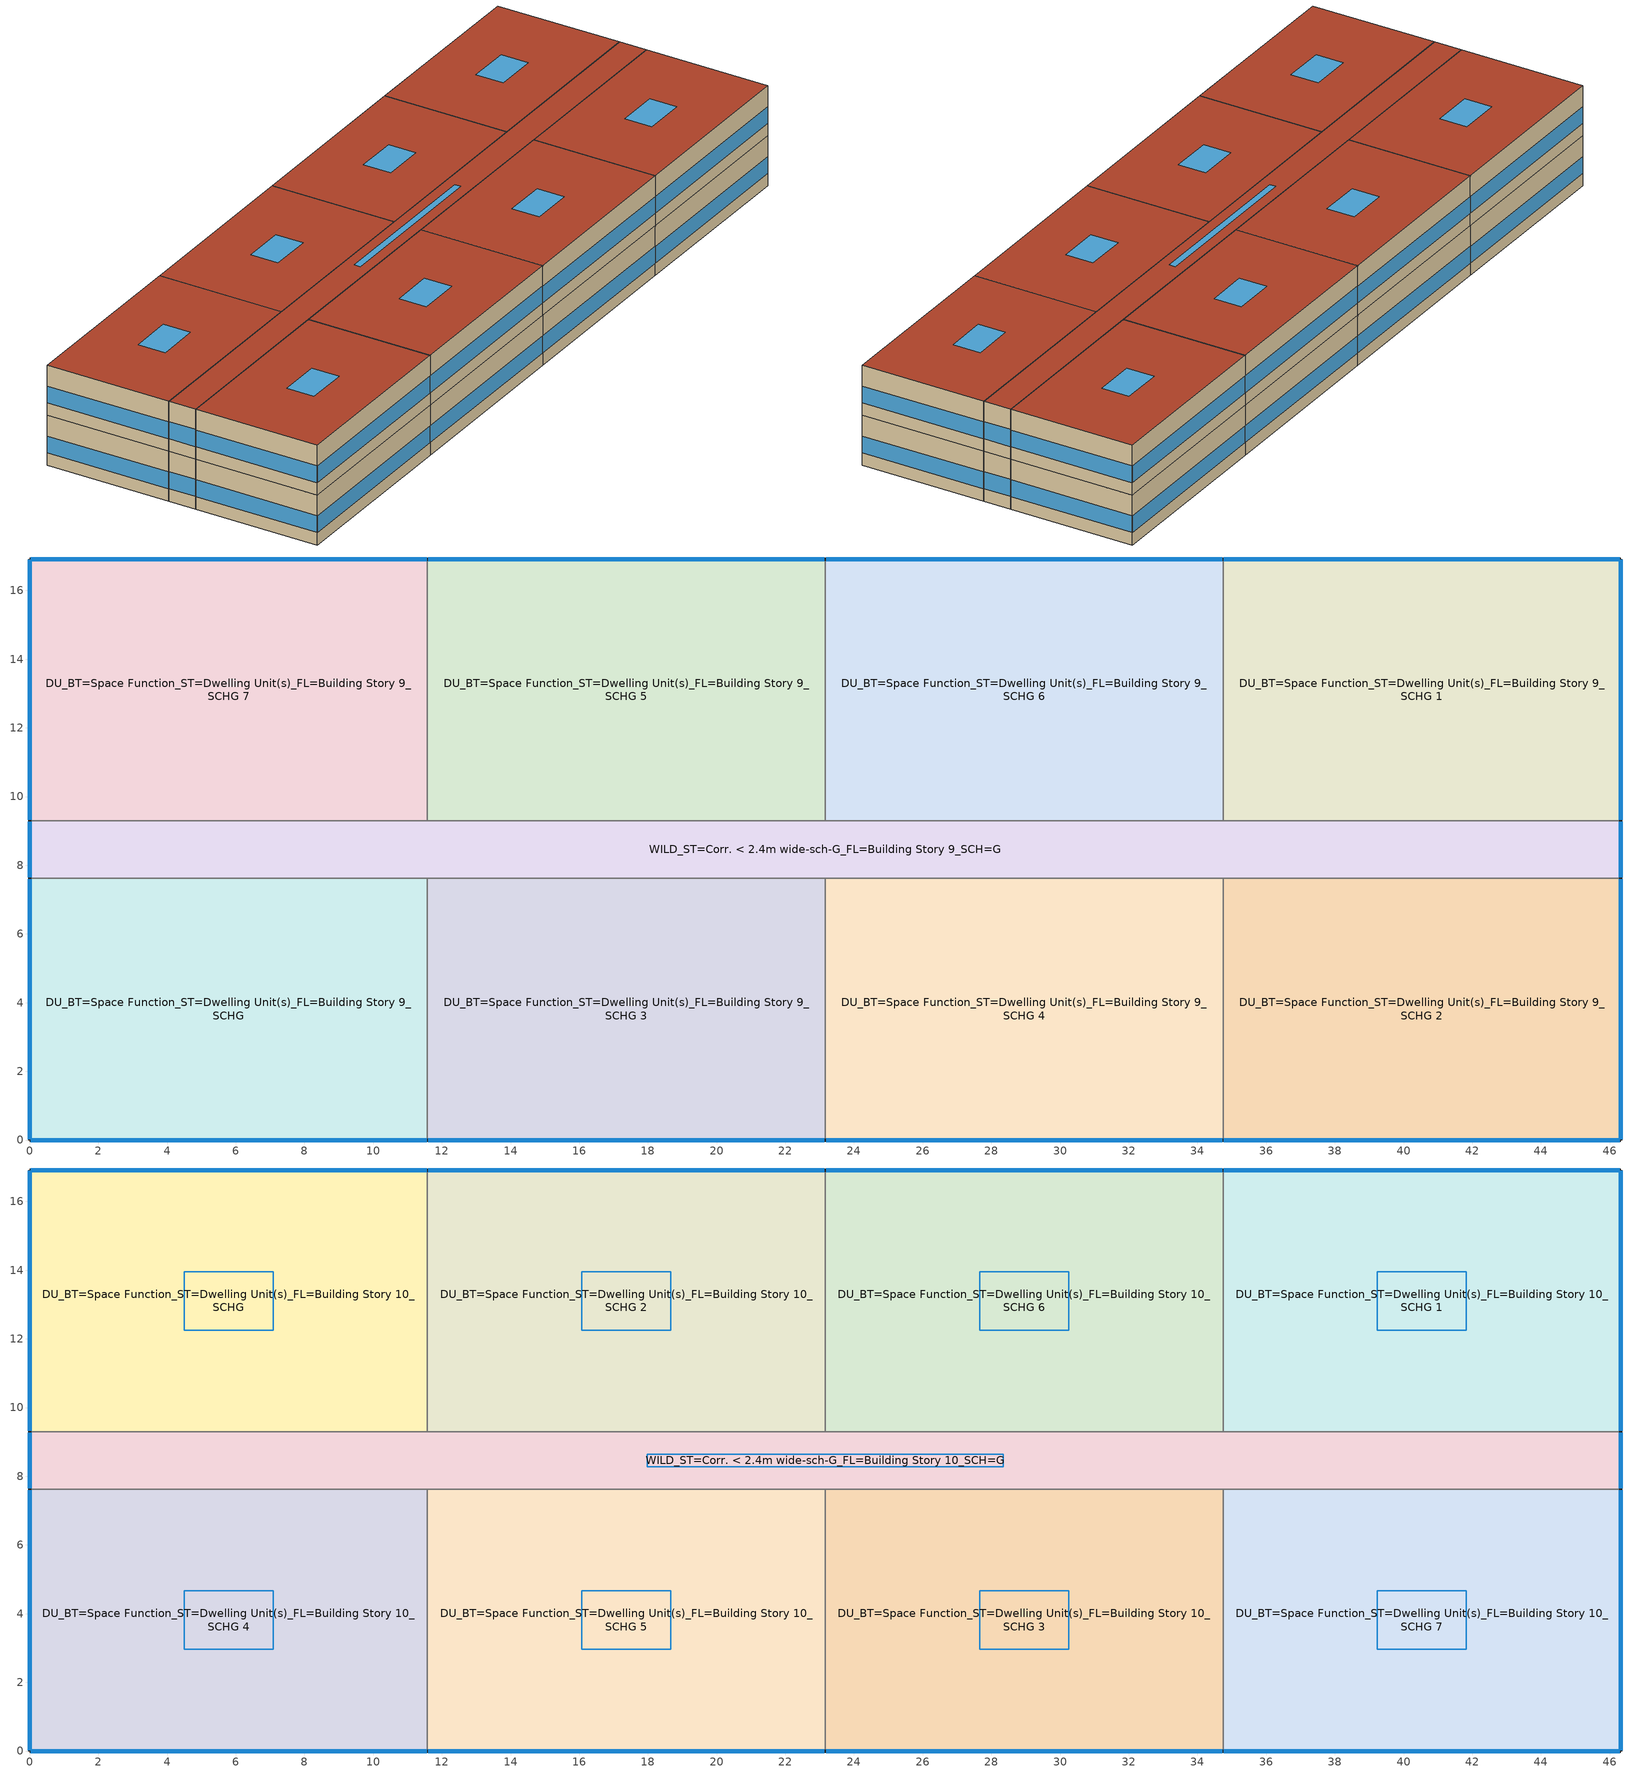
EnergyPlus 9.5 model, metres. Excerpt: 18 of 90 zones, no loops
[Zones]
DU_BT=Space Function_ST=Dwelling Unit(s)_FL=Building Story 9_SCHG
 floor to DU_BT=Space Function_ST=Dwelling Unit(s)_FL=Building Story 8_SCHG 4 (BTAP-Int-Floor): 11.58,7.62 11.58,0 0,0 0,7.62 z24.38
 wall outside (BTAP-Ext-Wall-Mass:U-0.21): 0,7.62 0,0 11.58,0 z24.38:27.43
 wall to DU_BT=Space Function_ST=Dwelling Unit(s)_FL=Building Story 9_SCHG 3 (BTAP-Int-Wall): 11.58,0 11.58,7.62 z24.38:27.43
 wall to WILD_ST=Corr. < 2.4m wide-sch-G_FL=Building Story 9_SCH=G (BTAP-Int-Wall): 11.58,7.62 0,7.62 z24.38:27.43
 window (BTAP-Ext-FixedWindow:U=0.220 SHGC=0.600): 0.03,0 11.56,0 z25.14:26.16; 0,7.59 0,0.03 z25.14:26.17
DU_BT=Space Function_ST=Dwelling Unit(s)_FL=Building Story 9_SCHG 1
 floor to DU_BT=Space Function_ST=Dwelling Unit(s)_FL=Building Story 8_SCHG 5 (BTAP-Int-Floor): 46.33,16.92 46.33,9.3 34.75,9.3 34.75,16.92 z24.38
 wall outside (BTAP-Ext-Wall-Mass:U-0.21): 46.33,9.3 46.33,16.92 34.75,16.92 z24.38:27.43
 wall to DU_BT=Space Function_ST=Dwelling Unit(s)_FL=Building Story 9_SCHG 6 (BTAP-Int-Wall): 34.75,16.92 34.75,9.3 z24.38:27.43
 wall to WILD_ST=Corr. < 2.4m wide-sch-G_FL=Building Story 9_SCH=G (BTAP-Int-Wall): 34.75,9.3 46.33,9.3 z24.38:27.43
 window (BTAP-Ext-FixedWindow:U=0.220 SHGC=0.600): 46.33,9.32 46.33,16.89 z25.14:26.17; 46.3,16.92 34.77,16.92 z25.14:26.16
DU_BT=Space Function_ST=Dwelling Unit(s)_FL=Building Story 9_SCHG 2
 floor to DU_BT=Space Function_ST=Dwelling Unit(s)_FL=Building Story 8_SCHG 1 (BTAP-Int-Floor): 46.33,7.62 46.33,0 34.75,0 34.75,7.62 z24.38
 wall outside (BTAP-Ext-Wall-Mass:U-0.21): 34.75,0 46.33,0 46.33,7.62 z24.38:27.43
 wall to DU_BT=Space Function_ST=Dwelling Unit(s)_FL=Building Story 9_SCHG 4 (BTAP-Int-Wall): 34.75,7.62 34.75,0 z24.38:27.43
 wall to WILD_ST=Corr. < 2.4m wide-sch-G_FL=Building Story 9_SCH=G (BTAP-Int-Wall): 46.33,7.62 34.75,7.62 z24.38:27.43
 window (BTAP-Ext-FixedWindow:U=0.220 SHGC=0.600): 46.33,0.03 46.33,7.59 z25.14:26.17; 34.77,0 46.3,0 z25.14:26.16
DU_BT=Space Function_ST=Dwelling Unit(s)_FL=Building Story 9_SCHG 3
 floor to DU_BT=Space Function_ST=Dwelling Unit(s)_FL=Building Story 8_SCHG 7 (BTAP-Int-Floor): 23.16,7.62 23.16,0 11.58,0 11.58,7.62 z24.38
 wall outside (BTAP-Ext-Wall-Mass:U-0.21): 11.58,0 23.16,0 z24.38:27.43
 wall to DU_BT=Space Function_ST=Dwelling Unit(s)_FL=Building Story 9_SCHG 4 (BTAP-Int-Wall): 23.16,0 23.16,7.62 z24.38:27.43
 wall to WILD_ST=Corr. < 2.4m wide-sch-G_FL=Building Story 9_SCH=G (BTAP-Int-Wall): 23.16,7.62 11.58,7.62 z24.38:27.43
 window (BTAP-Ext-FixedWindow:U=0.220 SHGC=0.600): 11.61,0 23.14,0 z25.14:26.16
DU_BT=Space Function_ST=Dwelling Unit(s)_FL=Building Story 9_SCHG 4
 floor to DU_BT=Space Function_ST=Dwelling Unit(s)_FL=Building Story 8_SCHG 3 (BTAP-Int-Floor): 34.75,7.62 34.75,0 23.16,0 23.16,7.62 z24.38
 wall outside (BTAP-Ext-Wall-Mass:U-0.21): 23.16,0 34.75,0 z24.38:27.43
 wall to WILD_ST=Corr. < 2.4m wide-sch-G_FL=Building Story 9_SCH=G (BTAP-Int-Wall): 34.75,7.62 23.16,7.62 z24.38:27.43
 window (BTAP-Ext-FixedWindow:U=0.220 SHGC=0.600): 23.19,0 34.72,0 z25.14:26.16
DU_BT=Space Function_ST=Dwelling Unit(s)_FL=Building Story 9_SCHG 5
 floor to DU_BT=Space Function_ST=Dwelling Unit(s)_FL=Building Story 8_SCHG 2 (BTAP-Int-Floor): 23.16,16.92 23.16,9.3 11.58,9.3 11.58,16.92 z24.38
 wall outside (BTAP-Ext-Wall-Mass:U-0.21): 23.16,16.92 11.58,16.92 z24.38:27.43
 wall to DU_BT=Space Function_ST=Dwelling Unit(s)_FL=Building Story 9_SCHG 6 (BTAP-Int-Wall): 23.16,9.3 23.16,16.92 z24.38:27.43
 wall to DU_BT=Space Function_ST=Dwelling Unit(s)_FL=Building Story 9_SCHG 7 (BTAP-Int-Wall): 11.58,16.92 11.58,9.3 z24.38:27.43
 wall to WILD_ST=Corr. < 2.4m wide-sch-G_FL=Building Story 9_SCH=G (BTAP-Int-Wall): 11.58,9.3 23.16,9.3 z24.38:27.43
 window (BTAP-Ext-FixedWindow:U=0.220 SHGC=0.600): 23.14,16.92 11.61,16.92 z25.14:26.16
DU_BT=Space Function_ST=Dwelling Unit(s)_FL=Building Story 9_SCHG 6
 floor to DU_BT=Space Function_ST=Dwelling Unit(s)_FL=Building Story 8_SCHG (BTAP-Int-Floor): 34.75,16.92 34.75,9.3 23.16,9.3 23.16,16.92 z24.38
 wall outside (BTAP-Ext-Wall-Mass:U-0.21): 34.75,16.92 23.16,16.92 z24.38:27.43
 wall to WILD_ST=Corr. < 2.4m wide-sch-G_FL=Building Story 9_SCH=G (BTAP-Int-Wall): 23.16,9.3 34.75,9.3 z24.38:27.43
 window (BTAP-Ext-FixedWindow:U=0.220 SHGC=0.600): 34.72,16.92 23.19,16.92 z25.14:26.16
DU_BT=Space Function_ST=Dwelling Unit(s)_FL=Building Story 9_SCHG 7
 floor to DU_BT=Space Function_ST=Dwelling Unit(s)_FL=Building Story 8_SCHG 6 (BTAP-Int-Floor): 11.58,16.92 11.58,9.3 0,9.3 0,16.92 z24.38
 wall outside (BTAP-Ext-Wall-Mass:U-0.21): 11.58,16.92 0,16.92 0,9.3 z24.38:27.43
 wall to WILD_ST=Corr. < 2.4m wide-sch-G_FL=Building Story 9_SCH=G (BTAP-Int-Wall): 0,9.3 11.58,9.3 z24.38:27.43
 window (BTAP-Ext-FixedWindow:U=0.220 SHGC=0.600): 11.56,16.92 0.03,16.92 z25.14:26.16; 0,16.89 0,9.32 z25.14:26.17
WILD_ST=Corr. < 2.4m wide-sch-G_FL=Building Story 9_SCH=G
 floor to WILD_ST=Corr. < 2.4m wide-sch-G_FL=Building Story 8_SCH=G (BTAP-Int-Floor): 46.33,9.3 46.33,7.62 0,7.62 0,9.3 z24.38
 wall outside (BTAP-Ext-Wall-Mass:U-0.21): 46.33,7.62 46.33,9.3 / 0,9.3 0,7.62 z24.38:27.43
 window (BTAP-Ext-FixedWindow:U=0.220 SHGC=0.600): 46.33,7.65 46.33,9.27 / 0,9.27 0,7.65 z25.14:26.19
DU_BT=Space Function_ST=Dwelling Unit(s)_FL=Building Story 10_SCHG
 floor to DU_BT=Space Function_ST=Dwelling Unit(s)_FL=Building Story 9_SCHG 7 (BTAP-Int-Floor): 11.58,16.92 11.58,9.3 0,9.3 0,16.92 z27.43
 wall outside (BTAP-Ext-Wall-Mass:U-0.21): 11.58,16.92 0,16.92 0,9.3 z27.43:30.48
 wall to DU_BT=Space Function_ST=Dwelling Unit(s)_FL=Building Story 10_SCHG 2 (BTAP-Int-Wall): 11.58,9.3 11.58,16.92 z27.43:30.48
 wall to WILD_ST=Corr. < 2.4m wide-sch-G_FL=Building Story 10_SCH=G (BTAP-Int-Wall): 0,9.3 11.58,9.3 z27.43:30.48
 window (BTAP-Ext-FixedWindow:U=0.220 SHGC=0.600): 11.56,16.92 0.03,16.92 / 0,16.89 0,9.32 z28.19:29.21
 roof outside (BTAP-Ext-Roof-Metal:U-0.162): 11.58,9.3 11.58,16.92 0,16.92 0,9.3 z30.48
 skylight (BTAP-Ext-Skylights:U=0.220 SHGC=0.600): 7.09,12.25 7.09,13.96 4.5,13.96 4.5,12.25 z30.48
DU_BT=Space Function_ST=Dwelling Unit(s)_FL=Building Story 10_SCHG 1
 floor to DU_BT=Space Function_ST=Dwelling Unit(s)_FL=Building Story 9_SCHG 1 (BTAP-Int-Floor): 46.33,16.92 46.33,9.3 34.75,9.3 34.75,16.92 z27.43
 wall outside (BTAP-Ext-Wall-Mass:U-0.21): 46.33,9.3 46.33,16.92 34.75,16.92 z27.43:30.48
 wall to DU_BT=Space Function_ST=Dwelling Unit(s)_FL=Building Story 10_SCHG 6 (BTAP-Int-Wall): 34.75,16.92 34.75,9.3 z27.43:30.48
 wall to WILD_ST=Corr. < 2.4m wide-sch-G_FL=Building Story 10_SCH=G (BTAP-Int-Wall): 34.75,9.3 46.33,9.3 z27.43:30.48
 window (BTAP-Ext-FixedWindow:U=0.220 SHGC=0.600): 46.33,9.32 46.33,16.89 / 46.3,16.92 34.77,16.92 z28.19:29.21
 roof outside (BTAP-Ext-Roof-Metal:U-0.162): 46.33,9.3 46.33,16.92 34.75,16.92 34.75,9.3 z30.48
 skylight (BTAP-Ext-Skylights:U=0.220 SHGC=0.600): 41.83,12.25 41.83,13.96 39.24,13.96 39.24,12.25 z30.48
DU_BT=Space Function_ST=Dwelling Unit(s)_FL=Building Story 10_SCHG 2
 floor to DU_BT=Space Function_ST=Dwelling Unit(s)_FL=Building Story 9_SCHG 5 (BTAP-Int-Floor): 23.16,16.92 23.16,9.3 11.58,9.3 11.58,16.92 z27.43
 wall outside (BTAP-Ext-Wall-Mass:U-0.21): 23.16,16.92 11.58,16.92 z27.43:30.48
 wall to DU_BT=Space Function_ST=Dwelling Unit(s)_FL=Building Story 10_SCHG 6 (BTAP-Int-Wall): 23.16,9.3 23.16,16.92 z27.43:30.48
 wall to WILD_ST=Corr. < 2.4m wide-sch-G_FL=Building Story 10_SCH=G (BTAP-Int-Wall): 11.58,9.3 23.16,9.3 z27.43:30.48
 window (BTAP-Ext-FixedWindow:U=0.220 SHGC=0.600): 23.14,16.92 11.61,16.92 z28.19:29.21
 roof outside (BTAP-Ext-Roof-Metal:U-0.162): 23.16,9.3 23.16,16.92 11.58,16.92 11.58,9.3 z30.48
 skylight (BTAP-Ext-Skylights:U=0.220 SHGC=0.600): 18.67,12.25 18.67,13.96 16.08,13.96 16.08,12.25 z30.48
DU_BT=Space Function_ST=Dwelling Unit(s)_FL=Building Story 10_SCHG 3
 floor to DU_BT=Space Function_ST=Dwelling Unit(s)_FL=Building Story 9_SCHG 4 (BTAP-Int-Floor): 34.75,7.62 34.75,0 23.16,0 23.16,7.62 z27.43
 wall outside (BTAP-Ext-Wall-Mass:U-0.21): 23.16,0 34.75,0 z27.43:30.48
 wall to DU_BT=Space Function_ST=Dwelling Unit(s)_FL=Building Story 10_SCHG 5 (BTAP-Int-Wall): 23.16,7.62 23.16,0 z27.43:30.48
 wall to DU_BT=Space Function_ST=Dwelling Unit(s)_FL=Building Story 10_SCHG 7 (BTAP-Int-Wall): 34.75,0 34.75,7.62 z27.43:30.48
 wall to WILD_ST=Corr. < 2.4m wide-sch-G_FL=Building Story 10_SCH=G (BTAP-Int-Wall): 34.75,7.62 23.16,7.62 z27.43:30.48
 window (BTAP-Ext-FixedWindow:U=0.220 SHGC=0.600): 23.19,0 34.72,0 z28.19:29.21
 roof outside (BTAP-Ext-Roof-Metal:U-0.162): 34.75,0 34.75,7.62 23.16,7.62 23.16,0 z30.48
 skylight (BTAP-Ext-Skylights:U=0.220 SHGC=0.600): 30.25,2.96 30.25,4.66 27.66,4.66 27.66,2.96 z30.48
DU_BT=Space Function_ST=Dwelling Unit(s)_FL=Building Story 10_SCHG 4
 floor to DU_BT=Space Function_ST=Dwelling Unit(s)_FL=Building Story 9_SCHG (BTAP-Int-Floor): 11.58,7.62 11.58,0 0,0 0,7.62 z27.43
 wall outside (BTAP-Ext-Wall-Mass:U-0.21): 0,7.62 0,0 11.58,0 z27.43:30.48
 wall to DU_BT=Space Function_ST=Dwelling Unit(s)_FL=Building Story 10_SCHG 5 (BTAP-Int-Wall): 11.58,0 11.58,7.62 z27.43:30.48
 wall to WILD_ST=Corr. < 2.4m wide-sch-G_FL=Building Story 10_SCH=G (BTAP-Int-Wall): 11.58,7.62 0,7.62 z27.43:30.48
 window (BTAP-Ext-FixedWindow:U=0.220 SHGC=0.600): 0.03,0 11.56,0 / 0,7.59 0,0.03 z28.19:29.21
 roof outside (BTAP-Ext-Roof-Metal:U-0.162): 11.58,0 11.58,7.62 0,7.62 0,0 z30.48
 skylight (BTAP-Ext-Skylights:U=0.220 SHGC=0.600): 7.09,2.96 7.09,4.66 4.5,4.66 4.5,2.96 z30.48
DU_BT=Space Function_ST=Dwelling Unit(s)_FL=Building Story 10_SCHG 5
 floor to DU_BT=Space Function_ST=Dwelling Unit(s)_FL=Building Story 9_SCHG 3 (BTAP-Int-Floor): 23.16,7.62 23.16,0 11.58,0 11.58,7.62 z27.43
 wall outside (BTAP-Ext-Wall-Mass:U-0.21): 11.58,0 23.16,0 z27.43:30.48
 wall to WILD_ST=Corr. < 2.4m wide-sch-G_FL=Building Story 10_SCH=G (BTAP-Int-Wall): 23.16,7.62 11.58,7.62 z27.43:30.48
 window (BTAP-Ext-FixedWindow:U=0.220 SHGC=0.600): 11.61,0 23.14,0 z28.19:29.21
 roof outside (BTAP-Ext-Roof-Metal:U-0.162): 23.16,0 23.16,7.62 11.58,7.62 11.58,0 z30.48
 skylight (BTAP-Ext-Skylights:U=0.220 SHGC=0.600): 18.67,2.96 18.67,4.66 16.08,4.66 16.08,2.96 z30.48
DU_BT=Space Function_ST=Dwelling Unit(s)_FL=Building Story 10_SCHG 6
 floor to DU_BT=Space Function_ST=Dwelling Unit(s)_FL=Building Story 9_SCHG 6 (BTAP-Int-Floor): 34.75,16.92 34.75,9.3 23.16,9.3 23.16,16.92 z27.43
 wall outside (BTAP-Ext-Wall-Mass:U-0.21): 34.75,16.92 23.16,16.92 z27.43:30.48
 wall to WILD_ST=Corr. < 2.4m wide-sch-G_FL=Building Story 10_SCH=G (BTAP-Int-Wall): 23.16,9.3 34.75,9.3 z27.43:30.48
 window (BTAP-Ext-FixedWindow:U=0.220 SHGC=0.600): 34.72,16.92 23.19,16.92 z28.19:29.21
 roof outside (BTAP-Ext-Roof-Metal:U-0.162): 34.75,9.3 34.75,16.92 23.16,16.92 23.16,9.3 z30.48
 skylight (BTAP-Ext-Skylights:U=0.220 SHGC=0.600): 30.25,12.25 30.25,13.96 27.66,13.96 27.66,12.25 z30.48
DU_BT=Space Function_ST=Dwelling Unit(s)_FL=Building Story 10_SCHG 7
 floor to DU_BT=Space Function_ST=Dwelling Unit(s)_FL=Building Story 9_SCHG 2 (BTAP-Int-Floor): 46.33,7.62 46.33,0 34.75,0 34.75,7.62 z27.43
 wall outside (BTAP-Ext-Wall-Mass:U-0.21): 34.75,0 46.33,0 46.33,7.62 z27.43:30.48
 wall to WILD_ST=Corr. < 2.4m wide-sch-G_FL=Building Story 10_SCH=G (BTAP-Int-Wall): 46.33,7.62 34.75,7.62 z27.43:30.48
 window (BTAP-Ext-FixedWindow:U=0.220 SHGC=0.600): 46.33,0.03 46.33,7.59 / 34.77,0 46.3,0 z28.19:29.21
 roof outside (BTAP-Ext-Roof-Metal:U-0.162): 46.33,0 46.33,7.62 34.75,7.62 34.75,0 z30.48
 skylight (BTAP-Ext-Skylights:U=0.220 SHGC=0.600): 41.83,2.96 41.83,4.66 39.24,4.66 39.24,2.96 z30.48
WILD_ST=Corr. < 2.4m wide-sch-G_FL=Building Story 10_SCH=G
 floor to WILD_ST=Corr. < 2.4m wide-sch-G_FL=Building Story 9_SCH=G (BTAP-Int-Floor): 46.33,9.3 46.33,7.62 0,7.62 0,9.3 z27.43
 wall outside (BTAP-Ext-Wall-Mass:U-0.21): 46.33,7.62 46.33,9.3 / 0,9.3 0,7.62 z27.43:30.48
 window (BTAP-Ext-FixedWindow:U=0.220 SHGC=0.600): 46.33,7.65 46.33,9.27 / 0,9.27 0,7.65 z28.19:29.24
 roof outside (BTAP-Ext-Roof-Metal:U-0.162): 46.33,7.62 46.33,9.3 0,9.3 0,7.62 z30.48
 skylight (BTAP-Ext-Skylights:U=0.220 SHGC=0.600): 28.34,8.27 28.34,8.65 17.98,8.65 17.98,8.27 z30.48
[Building]
HighriseApartment: North Axis {deg}=0; Terrain=City; Loads Convergence Tolerance Value {W}=0.04; Temperature Convergence Tolerance Value {deltaC}=0.2; Solar Distribution=FullInteriorAndExterior; Maximum Number of Warmup Days=25; Minimum Number of Warmup Days=6
[Site:Location]
Calgary Intl AP_AB_CAN: Latitude {deg}=51.114; Longitude {deg}=-114.02; Time Zone {hr}=-7; Elevation {m}=1084.1
[Site:GroundTemperature:BuildingSurface]
19.527, 19.502, 19.536, 19.598, 20.002, 21.64, 22.225, 22.375, 21.449, 20.121, 19.802, 19.633
[Site:WaterMainsTemperature]
Calculation Method=Correlation; Annual Average Outdoor Air Temperature {C}=5; Maximum Difference In Monthly Average Outdoor Air Temperatures {deltaC}=23.3
[SizingPeriod:DesignDay] Day of Month=21; Dry-Bulb Temperature Range Modifier Type=DefaultMultipliers; Humidity Condition Type=Wetbulb; Barometric Pressure {Pa}=88961; Rain Indicator=No; Snow Indicator=No; Daylight Saving Time Indicator=No
Name | Month | Day Type | Maximum Dry-Bulb Temperature {C} | Daily Dry-Bulb Temperature Range {deltaC} | Wetbulb or DewPoint at Maximum Dry-Bulb {C} | Wind Speed {m/s} | Wind Direction {deg} | Solar Model Indicator | ASHRAE Clear Sky Optical Depth for Beam Irradiance (taub) | ASHRAE Clear Sky Optical Depth for Diffuse Irradiance (taud) | Sky Clearness
Calgary Intl AP Ann Clg .4% Condns DB=>MWB | 7 | SummerDesignDay | 28.5 | 12.1 | 16.1 | 4.5 | 160 | ASHRAETau | 0.339 | 2.421
Calgary Intl AP Ann Htg 99.6% Condns DB | 1 | WinterDesignDay | -28.5 | 0 | -28.5 | 2.9 | 200 | ASHRAEClearSky |  |  | 0
[Material] Thermal Absorptance=0.9
Name | Roughness | Thickness {m} | Conductivity {W/m-K} | Density {kg/m3} | Specific Heat {J/kg-K} | Solar Absorptance | Visible Absorptance
1/2IN Gypsum 1 | Smooth | 0.0127 | 0.16 | 784.9 | 830 | 0.4 | 0.4
100mm Normalweight concrete floor 1 | MediumSmooth | 0.1016 | 2.31 | 2322 | 832 | 0.7 | 0.7
1IN Stucco 1 | Smooth | 0.0253 | 0.6918 | 1858 | 837 | 0.7 | 0.92
8IN CONCRETE HW RefBldg 1 | Rough | 0.2032 | 1.311 | 2240 | 836.8 | 0.7 | 0.7
G01 13mm gypsum board 1 | Smooth | 0.0127 | 0.16 | 800 | 1090 | 0.7 | 0.5
Metal Roof Surface 1 | Smooth | 0.0008 | 45.28 | 7824 | 500 | 0.7 | 0.7
[Material:NoMass] Roughness=Smooth; Thermal Absorptance=0.9; Solar Absorptance=0.7
Name | Thermal Resistance {m2-K/W} | Visible Absorptance
Typical Carpet Pad | 0.21648 | 0.8
Typical Insulation 2 | 4.49096 | 0.7
Typical Insulation 3 | 6.17282 | 0.7
[WindowMaterial:SimpleGlazingSystem]
SimpleGlazing:U=0.220 SHGC=0.600: U-Factor {W/m2-K}=2.2; Solar Heat Gain Coefficient=0.6; Visible Transmittance=0.21
[Construction]
BTAP-Ext-FixedWindow:U=0.220 SHGC=0.600; BTAP-Ext-Skylights:U=0.220 SHGC=0.600: SimpleGlazing:U=0.220 SHGC=0.600
BTAP-Ext-Roof-Metal:U-0.162: Metal Roof Surface 1, Typical Insulation 3
BTAP-Ext-Wall-Mass:U-0.21: 1IN Stucco 1, 8IN CONCRETE HW RefBldg 1, Typical Insulation 2, 1/2IN Gypsum 1
BTAP-Int-Floor: 100mm Normalweight concrete floor 1, Typical Carpet Pad
BTAP-Int-Wall: G01 13mm gypsum board 1, G01 13mm gypsum board 1
[Zone] Multiplier=1; Part of Total Floor Area=Yes
DU_BT=Space Function_ST=Dwelling Unit(s)_FL=Building Story 10_SCHG; DU_BT=Space Function_ST=Dwelling Unit(s)_FL=Building Story 10_SCHG 1; DU_BT=Space Function_ST=Dwelling Unit(s)_FL=Building Story 10_SCHG 2; DU_BT=Space Function_ST=Dwelling Unit(s)_FL=Building Story 10_SCHG 3; DU_BT=Space Function_ST=Dwelling Unit(s)_FL=Building Story 10_SCHG 4; DU_BT=Space Function_ST=Dwelling Unit(s)_FL=Building Story 10_SCHG 5; DU_BT=Space Function_ST=Dwelling Unit(s)_FL=Building Story 10_SCHG 6; DU_BT=Space Function_ST=Dwelling Unit(s)_FL=Building Story 10_SCHG 7; DU_BT=Space Function_ST=Dwelling Unit(s)_FL=Building Story 9_SCHG; DU_BT=Space Function_ST=Dwelling Unit(s)_FL=Building Story 9_SCHG 1; DU_BT=Space Function_ST=Dwelling Unit(s)_FL=Building Story 9_SCHG 2; DU_BT=Space Function_ST=Dwelling Unit(s)_FL=Building Story 9_SCHG 3; DU_BT=Space Function_ST=Dwelling Unit(s)_FL=Building Story 9_SCHG 4; DU_BT=Space Function_ST=Dwelling Unit(s)_FL=Building Story 9_SCHG 5; DU_BT=Space Function_ST=Dwelling Unit(s)_FL=Building Story 9_SCHG 6; DU_BT=Space Function_ST=Dwelling Unit(s)_FL=Building Story 9_SCHG 7; WILD_ST=Corr. < 2.4m wide-sch-G_FL=Building Story 10_SCH=G; WILD_ST=Corr. < 2.4m wide-sch-G_FL=Building Story 9_SCH=G
[ZoneInfiltration:DesignFlowRate] Schedule=Always On Discrete; Design Flow Rate Calculation Method=Flow/ExteriorArea; Flow per Exterior Surface Area {m3/s-m2}=0.00025; Constant Term Coefficient=0; Temperature Term Coefficient=0; Velocity Term Coefficient=0.224; Velocity Squared Term Coefficient=0
Name | Zone or ZoneList
T NW Apartment Infiltration | DU_BT=Space Function_ST=Dwelling Unit(s)_FL=Building Story 10_SCHG
T NE Apartment Infiltration | DU_BT=Space Function_ST=Dwelling Unit(s)_FL=Building Story 10_SCHG 1
T N1 Apartment Infiltration | DU_BT=Space Function_ST=Dwelling Unit(s)_FL=Building Story 10_SCHG 2
T S2 Apartment Infiltration | DU_BT=Space Function_ST=Dwelling Unit(s)_FL=Building Story 10_SCHG 3
T SW Apartment Infiltration | DU_BT=Space Function_ST=Dwelling Unit(s)_FL=Building Story 10_SCHG 4
T S1 Apartment Infiltration | DU_BT=Space Function_ST=Dwelling Unit(s)_FL=Building Story 10_SCHG 5
T N2 Apartment Infiltration | DU_BT=Space Function_ST=Dwelling Unit(s)_FL=Building Story 10_SCHG 6
T SE Apartment Infiltration | DU_BT=Space Function_ST=Dwelling Unit(s)_FL=Building Story 10_SCHG 7
F9 SW Apartment Infiltration | DU_BT=Space Function_ST=Dwelling Unit(s)_FL=Building Story 9_SCHG
F9 NE Apartment Infiltration | DU_BT=Space Function_ST=Dwelling Unit(s)_FL=Building Story 9_SCHG 1
F9 SE Apartment Infiltration | DU_BT=Space Function_ST=Dwelling Unit(s)_FL=Building Story 9_SCHG 2
F9 S1 Apartment Infiltration | DU_BT=Space Function_ST=Dwelling Unit(s)_FL=Building Story 9_SCHG 3
F9 S2 Apartment Infiltration | DU_BT=Space Function_ST=Dwelling Unit(s)_FL=Building Story 9_SCHG 4
F9 N1 Apartment Infiltration | DU_BT=Space Function_ST=Dwelling Unit(s)_FL=Building Story 9_SCHG 5
F9 N2 Apartment Infiltration | DU_BT=Space Function_ST=Dwelling Unit(s)_FL=Building Story 9_SCHG 6
F9 NW Apartment Infiltration | DU_BT=Space Function_ST=Dwelling Unit(s)_FL=Building Story 9_SCHG 7
T Corridor Infiltration | WILD_ST=Corr. < 2.4m wide-sch-G_FL=Building Story 10_SCH=G
F9 Corridor Infiltration | WILD_ST=Corr. < 2.4m wide-sch-G_FL=Building Story 9_SCH=G
[Foundation:Kiva]
Bldg Kiva Foundation: Wall Height Above Grade {m}=0; Wall Depth Below Slab {m}=0
[Foundation:Kiva:Settings]
Soil Conductivity {W/m-K}=1.73; Soil Density {kg/m3}=1842; Soil Specific Heat {J/kg-K}=419; Ground Solar Absorptivity=0.9; Ground Thermal Absorptivity=0.9; Ground Surface Roughness {m}=0.03; Far-Field Width {m}=40; Deep-Ground Boundary Condition=Autoselect; Deep-Ground Depth {m}=Autocalculate; Minimum Cell Dimension {m}=0.02; Maximum Cell Growth Coefficient=1.5; Simulation Timestep=Hourly
[Schedule:Constant]
Always On Discrete: Hourly Value=1
